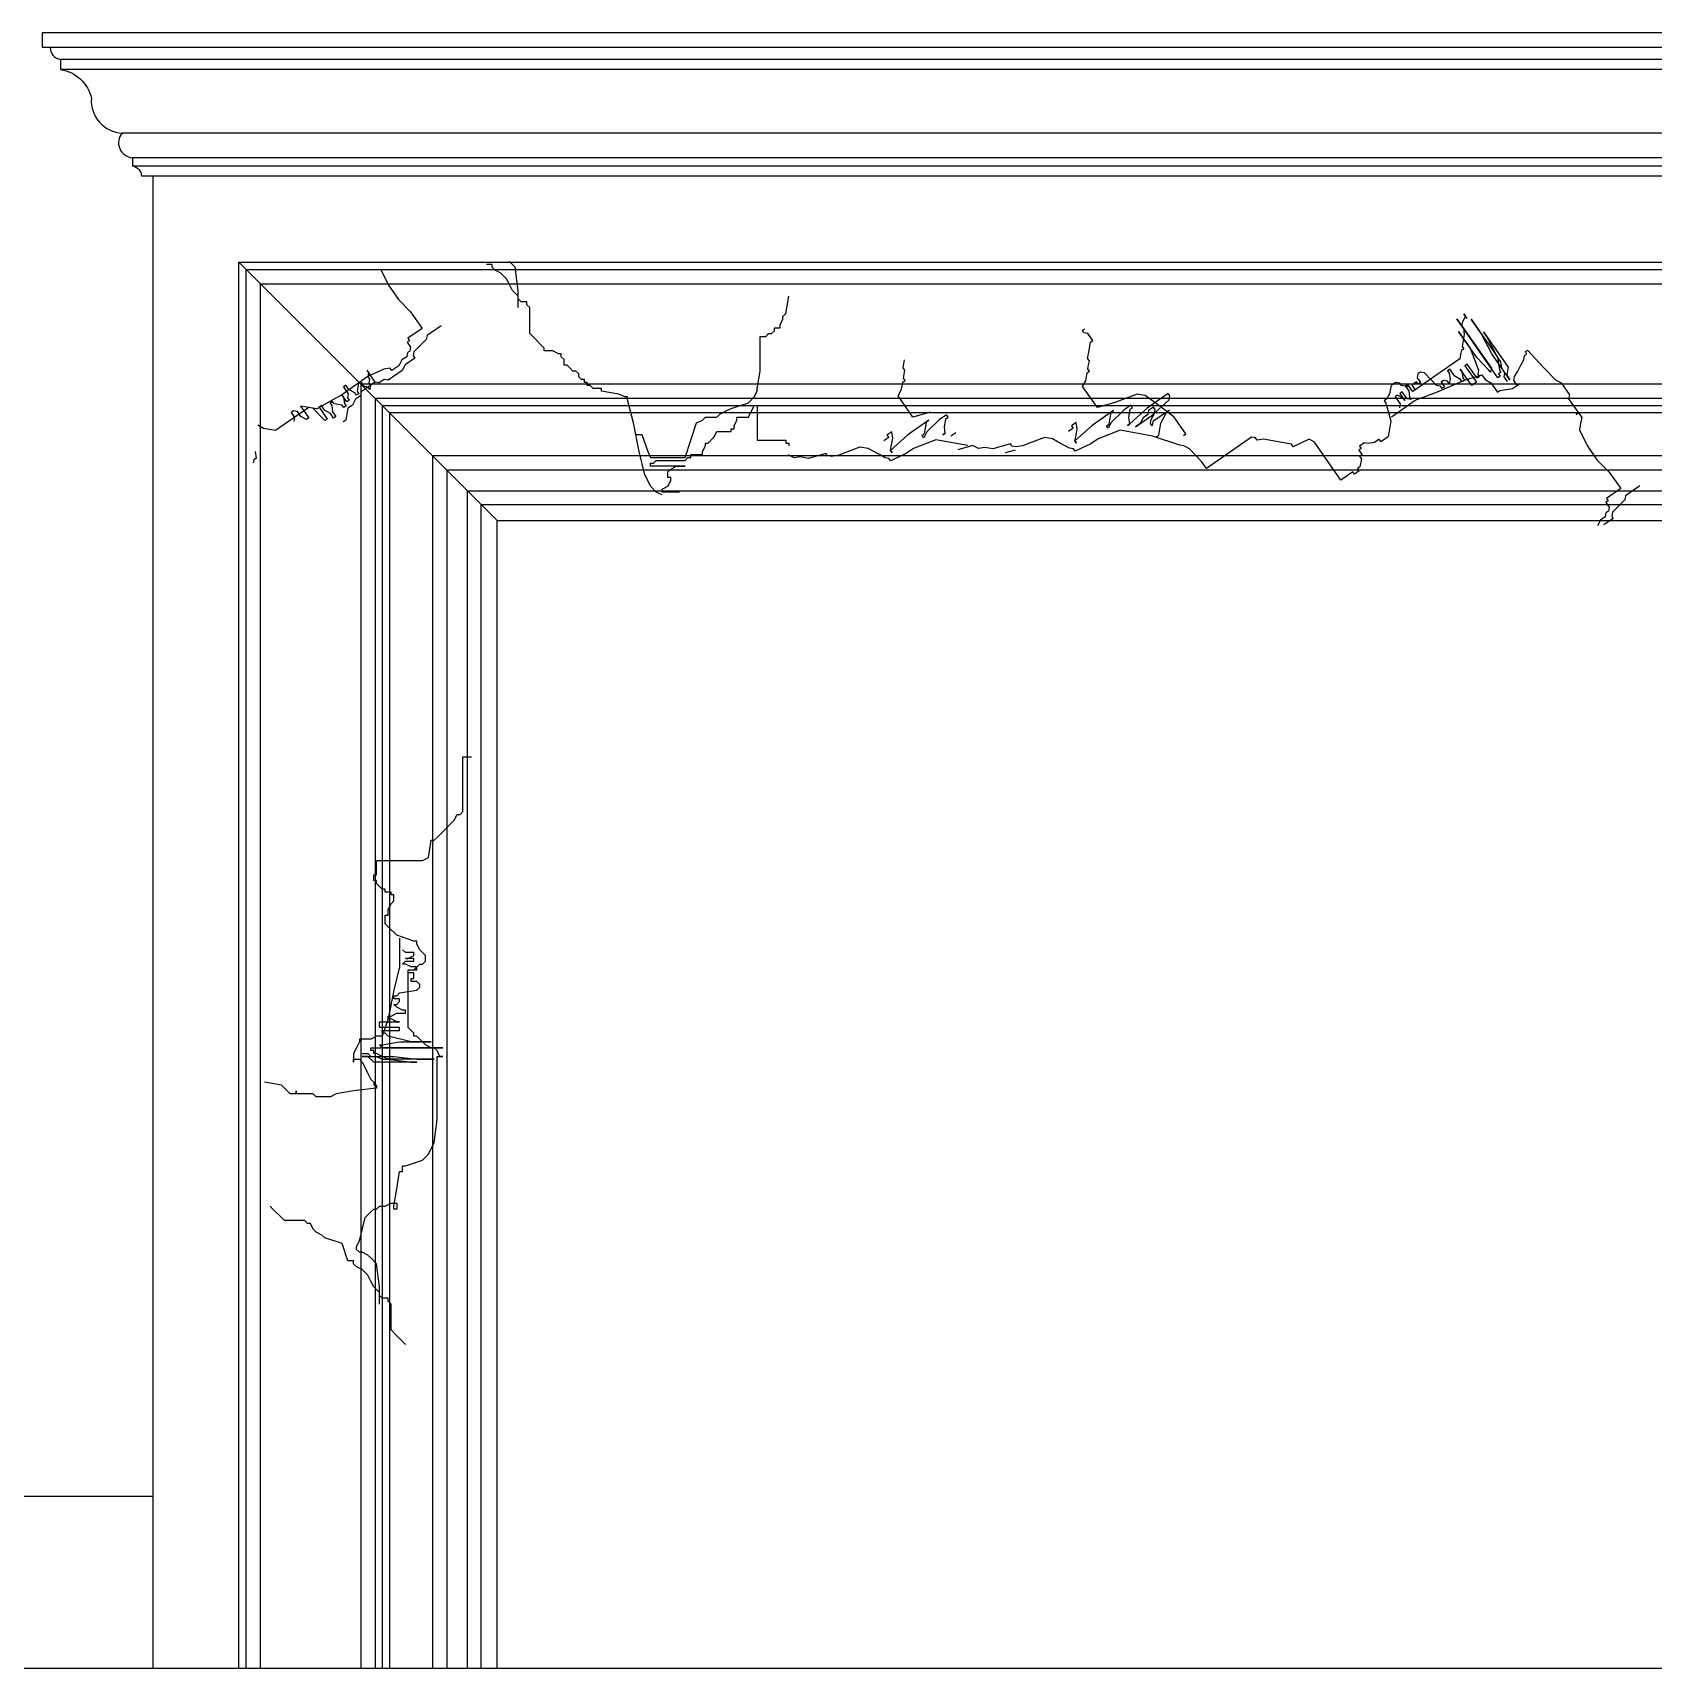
# Model space of a CAD drawing. Extents: x 413 to 4733, y 3071 to 7730.
# Drawn here: x 1808 to 2938, y 4136 to 5276 of the extents above; entities that cross this region are included whole.
import ezdxf

# ---------------------------------------------------------------- set-up
doc = ezdxf.new("R2010")
doc.units = 0
doc.header["$LTSCALE"] = 10
doc.header["$MEASUREMENT"] = 0
for name, color, linetype in [('3', 3, 'CONTINUOUS'), ('4', 4, 'CONTINUOUS'), ('7', 7, 'CONTINUOUS'), ('BH', 3, 'CONTINUOUS')]:
    doc.layers.add(name, color=color, linetype=linetype)

msp = doc.modelspace()

# ---------------------------------------------------------------- linework, layer by layer
at = {"layer": '3'}
for p, q in [((1820.6, 5266.2), (3483.5, 5266.2)), ((3476.3, 5257.6), (1827.8, 5257.6)), ((3476.3, 5250.5), (1827.8, 5250.5)), ((3433.5, 5206.2), (1870.6, 5206.2)), ((3426.3, 5189.1), (1877.8, 5189.1)), ((1877.8, 5183.3), (3426.3, 5183.3)), ((2111.2, 4957), (2111.2, 4136.2)), ((2111.2, 4957), (3192.8, 4957)), ((2120.8, 4947.4), (2120.8, 4136.2)), ((2120.8, 4947.4), (3183.2, 4947.4))]:
    msp.add_line(p, q, dxfattribs=at)
for points in [[(1957, 4136.2), (1957, 5111.2), (3347, 5111.2), (3347, 4136.2)], [(1967, 4136.2), (1967, 5101.2), (3337, 5101.2), (3337, 4136.2)], [(3267, 4136.2), (3267, 5031.2), (2037, 5031.2), (2037, 4136.2)], [(3257, 4136.2), (3257, 5021.2), (2047, 5021.2), (2047, 4136.2)], [(3247, 4136.2), (3247, 5011.2), (2057, 5011.2), (2057, 4136.2)], [(3217, 4136.2), (3217, 4981.2), (2087, 4981.2), (2087, 4136.2)], [(3207, 4136.2), (3207, 4971.2), (2097, 4971.2), (2097, 4136.2)]]:
    msp.add_lwpolyline(points, dxfattribs=at)
at = {"layer": '4'}
for p, q in [((3419.9, 5176.2), (1884.2, 5176.2)), ((1892, 5176.2), (1892, 4136.2)), ((802, 4256.2), (1892, 4256.2)), ((802, 4136.2), (4502, 4136.2))]:
    msp.add_line(p, q, dxfattribs=at)
msp.add_lwpolyline([(3419.9, 5176.2, -0.340497), (3426.3, 5183.3), (3426.3, 5189.1, 0.611772), (3433.5, 5206.2, 0.417577), (3454.9, 5230.3, -0.315657), (3476.3, 5250.5), (3476.3, 5257.6, 0.406082), (3483.5, 5266.2), (3489.2, 5266.2), (3489.2, 5276.2), (1814.9, 5276.2), (1814.9, 5266.2), (1820.6, 5266.2, 0.406082), (1827.8, 5257.6), (1827.8, 5250.5, -0.315657), (1849.2, 5230.3, 0.417577), (1870.6, 5206.2, 0.611772), (1877.8, 5189.1), (1877.8, 5183.3, -0.340497), (1884.2, 5176.2)], format="xyb", dxfattribs=at)
for points in [[(1952, 4136.2), (1952, 5116.2), (3352, 5116.2), (3352, 4136.2)], [(2132, 4136.2), (2132, 4936.2), (3172, 4936.2), (3172, 4136.2)]]:
    msp.add_lwpolyline(points, dxfattribs=at)
at = {"layer": '7'}
msp.add_line((2132, 4936.2), (1952, 5116.2), dxfattribs=at)
msp.add_lwpolyline([(3252, 4136.2), (3252, 5016.2), (2052, 5016.2), (2052, 4136.2)], dxfattribs=at)
at = {"layer": 'BH', "color": 3}
for p, q in [((2051.1, 5111.2), (2056.3, 5100.2)), ((2128.7, 5114.7), (2124.7, 5114.7)), ((2128.7, 5112.7), (2128.7, 5114.7)), ((2130.7, 5110.7), (2128.7, 5112.7)), ((2134.7, 5108.6), (2130.7, 5110.7)), ((2138.7, 5104.6), (2134.7, 5108.6)), ((2144.7, 5112.7), (2140.7, 5116.7)), ((2146.7, 5096.6), (2144.7, 5112.7)), ((2056.3, 5100.2), (2063.2, 5090.3)), ((2140.7, 5100.6), (2138.7, 5104.6)), ((2142.7, 5096.6), (2140.7, 5100.6)), ((2144.7, 5094.6), (2142.7, 5096.6)), ((2146.7, 5084.6), (2146.7, 5096.6)), ((2063.2, 5090.3), (2071.7, 5081.6)), ((2146.7, 5092.6), (2144.7, 5094.6)), ((2146.7, 5090.6), (2146.7, 5092.6)), ((2148.7, 5088.6), (2146.7, 5090.6)), ((2152.8, 5088.6), (2148.7, 5088.6)), ((2152.8, 5086.6), (2152.8, 5088.6)), ((2154.8, 5084.6), (2152.8, 5086.6)), ((2154.8, 5066.5), (2154.8, 5084.6)), ((2333.3, 5080.5), (2335.3, 5092.6)), ((2071.7, 5081.6), (2079.8, 5070.1)), ((2329.3, 5072.5), (2331.3, 5076.5)), ((2331.3, 5078.5), (2333.3, 5080.5)), ((2331.3, 5076.5), (2331.3, 5078.5)), ((2829.7, 5035.7), (2801, 5076.8)), ((2801, 5076.8), (2825.1, 5042.3)), ((2804.9, 5074.7), (2804.4, 5071.9)), ((2807.1, 5078.6), (2804.9, 5074.7)), ((2805.9, 5080.3), (2807.1, 5078.6)), ((2808.2, 5077), (2805.9, 5080.3)), ((2811, 5076.5), (2829.4, 5050.1)), ((2817.9, 5066.6), (2811, 5076.5)), ((2079.8, 5070.1), (2069.9, 5063.2)), ((2069.9, 5063.2), (2071, 5061.5)), ((2082.7, 5062.3), (2074, 5053.8)), ((2083.2, 5065.1), (2082.7, 5062.3)), ((2093.1, 5072), (2083.2, 5065.1)), ((2158.8, 5062.5), (2154.8, 5066.5)), ((2162.8, 5058.5), (2158.8, 5062.5)), ((2315.3, 5040.4), (2315.3, 5064.5)), ((2315.3, 5064.5), (2319.3, 5064.5)), ((2319.3, 5064.5), (2321.3, 5066.5)), ((2321.3, 5066.5), (2323.3, 5066.5)), ((2323.3, 5066.5), (2325.3, 5068.5)), ((2325.3, 5070.5), (2329.3, 5070.5)), ((2325.3, 5068.5), (2325.3, 5070.5)), ((2329.3, 5070.5), (2329.3, 5072.5)), ((2540, 5068.7), (2541.6, 5069.8)), ((2541.1, 5067), (2540, 5068.7)), ((2543.9, 5066.5), (2541.1, 5067)), ((2547.4, 5061.6), (2543.9, 5066.5)), ((2802.3, 5067.9), (2810.3, 5056.4)), ((2814.9, 5049.8), (2802.3, 5067.9)), ((2804.4, 5071.9), (2805.6, 5070.2)), ((2806.2, 5065.8), (2805.2, 5060.2)), ((2805.6, 5070.2), (2806.2, 5065.8)), ((2825.4, 5052.3), (2817.9, 5066.6)), ((2819.6, 5067.7), (2836.8, 5043.1)), ((2821.9, 5064.5), (2819.6, 5067.7)), ((2829.4, 5050.1), (2821.9, 5064.5)), ((2069, 5050.4), (2065.7, 5048.1)), ((2069.5, 5053.2), (2069, 5050.4)), ((2071, 5061.5), (2069.4, 5060.4)), ((2069.4, 5060.4), (2071.7, 5057.1)), ((2071.2, 5054.3), (2069.5, 5053.2)), ((2071.7, 5057.1), (2071.2, 5054.3)), ((2074, 5053.8), (2073.5, 5051)), ((2073.5, 5051), (2074.6, 5049.4)), ((2164.8, 5056.4), (2162.8, 5058.5)), ((2164.8, 5054.4), (2164.8, 5056.4)), ((2170.8, 5054.4), (2164.8, 5054.4)), ((2174.8, 5052.4), (2170.8, 5054.4)), ((2176.8, 5052.4), (2174.8, 5052.4)), ((2176.8, 5050.4), (2176.8, 5052.4)), ((2178.8, 5048.4), (2176.8, 5050.4)), ((2543.7, 5049.2), (2544.7, 5054.8)), ((2544.7, 5054.8), (2545.7, 5060.4)), ((2545.7, 5060.4), (2547.4, 5061.6)), ((2803.7, 5051.8), (2803.2, 5049)), ((2804.2, 5054.6), (2803.7, 5051.8)), ((2805.9, 5055.8), (2804.2, 5054.6)), ((2805.2, 5060.2), (2804.7, 5057.4)), ((2804.7, 5057.4), (2805.9, 5055.8)), ((2810.3, 5056.4), (2816.2, 5041)), ((2838, 5034.2), (2825.4, 5052.3)), ((2847.8, 5048.3), (2848.3, 5051.1)), ((2848.3, 5051.1), (2849.9, 5052.2)), ((2848.8, 5053.9), (2850.4, 5055)), ((2849.9, 5052.2), (2848.8, 5053.9)), ((2850.4, 5055), (2861.3, 5043)), ((2047.1, 5032.7), (2041.4, 5040.9)), ((2041.4, 5040.9), (2042.5, 5039.2)), ((2053, 5041.7), (2042, 5036.5)), ((2042.5, 5039.2), (2042, 5036.5)), ((2057.5, 5042.3), (2053, 5041.7)), ((2065.9, 5040.8), (2056, 5034)), ((2058.6, 5040.7), (2057.5, 5042.3)), ((2063.6, 5044.1), (2058.6, 5040.7)), ((2065.7, 5048.1), (2063.6, 5044.1)), ((2068, 5044.8), (2065.9, 5040.8)), ((2074.6, 5049.4), (2068, 5044.8)), ((2178.8, 5044.4), (2178.8, 5048.4)), ((2180.8, 5044.4), (2178.8, 5044.4)), ((2182.9, 5042.4), (2180.8, 5044.4)), ((2184.9, 5040.4), (2182.9, 5042.4)), ((2186.9, 5040.4), (2184.9, 5040.4)), ((2188.9, 5038.4), (2186.9, 5040.4)), ((2313.3, 5028.3), (2315.3, 5040.4)), ((2415.1, 5042.6), (2416.1, 5048.2)), ((2416.3, 5041), (2415.1, 5042.6)), ((2415.8, 5038.2), (2416.3, 5041)), ((2542.9, 5036.4), (2543.4, 5039.2)), ((2543.4, 5039.2), (2545, 5040.4)), ((2544.9, 5047.6), (2543.7, 5049.2)), ((2543.9, 5042), (2544.4, 5044.8)), ((2545, 5040.4), (2543.9, 5042)), ((2544.4, 5044.8), (2544.9, 5047.6)), ((2803.2, 5049), (2770.3, 5026.1)), ((2775.6, 5039.6), (2773.9, 5038.4)), ((2778.4, 5039.1), (2775.6, 5039.6)), ((2786.9, 5030.3), (2778.4, 5039.1)), ((2796.1, 5041.7), (2794.5, 5040.5)), ((2794.5, 5040.5), (2795.6, 5038.9)), ((2795.6, 5038.9), (2796.3, 5034.4)), ((2799.6, 5036.7), (2796.1, 5041.7)), ((2803.4, 5041.8), (2804.5, 5040.2)), ((2811.4, 5030.3), (2803.4, 5041.8)), ((2804.5, 5040.2), (2805.2, 5035.7)), ((2808.3, 5045.2), (2806.7, 5044.1)), ((2806.7, 5044.1), (2814.7, 5032.6)), ((2815.2, 5035.4), (2808.3, 5045.2)), ((2823.4, 5041.1), (2814.9, 5049.8)), ((2816.2, 5041), (2815.7, 5038.2)), ((2824.6, 5039.5), (2823.4, 5041.1)), ((2825.1, 5042.3), (2824.6, 5039.5)), ((2829.4, 5050.1), (2830, 5045.7)), ((2831.7, 5046.8), (2829.4, 5050.1)), ((2830, 5045.7), (2830.7, 5041.3)), ((2831.8, 5039.6), (2830.2, 5038.5)), ((2830.7, 5041.3), (2831.8, 5039.6)), ((2832.3, 5042.4), (2831.7, 5046.8)), ((2834.6, 5039.1), (2832.3, 5042.4)), ((2834.1, 5036.3), (2834.6, 5039.1)), ((2836.8, 5043.1), (2835.8, 5037.5)), ((2841.3, 5036.5), (2843.5, 5040.4)), ((2843.5, 5040.4), (2845.6, 5044.4)), ((2845.6, 5044.4), (2847.8, 5048.3)), ((2861.3, 5043), (2869.8, 5034.3)), ((2042, 5036.5), (2023.9, 5023.8)), ((2026.5, 5030.6), (2024.9, 5029.4)), ((2024.9, 5029.4), (2028.3, 5024.5)), ((2028.8, 5027.3), (2026.5, 5030.6)), ((2034.9, 5029.1), (2034.4, 5026.3)), ((2035.4, 5031.9), (2034.9, 5029.1)), ((2037.1, 5033), (2035.4, 5031.9)), ((2039.4, 5029.7), (2037.1, 5033)), ((2047.1, 5032.7), (2037.2, 5025.8)), ((2042.1, 5029.2), (2039.4, 5029.7)), ((2042, 5036.5), (2043.2, 5034.8)), ((2043.3, 5027.6), (2042.1, 5029.2)), ((2043.2, 5034.8), (2042.7, 5032)), ((2042.7, 5032), (2043.8, 5030.4)), ((2043.8, 5030.4), (2043.3, 5027.6)), ((2049.9, 5032.2), (2047.1, 5032.7)), ((2053.2, 5034.5), (2049.9, 5032.2)), ((2056, 5034), (2053.2, 5034.5)), ((2188.9, 5036.4), (2188.9, 5038.4)), ((2190.9, 5034.4), (2188.9, 5036.4)), ((2192.9, 5034.4), (2190.9, 5034.4)), ((2192.9, 5032.3), (2192.9, 5034.4)), ((2194.9, 5032.3), (2192.9, 5032.3)), ((2194.9, 5030.3), (2194.9, 5032.3)), ((2196.9, 5030.3), (2194.9, 5030.3)), ((2198.9, 5028.3), (2196.9, 5030.3)), ((2204.9, 5028.3), (2198.9, 5028.3)), ((2204.9, 5026.3), (2204.9, 5028.3)), ((2313.3, 5026.3), (2313.3, 5028.3)), ((2413.8, 5027), (2414.3, 5029.8)), ((2414.3, 5029.8), (2414.8, 5032.6)), ((2414.8, 5032.6), (2416.4, 5033.7)), ((2415.3, 5035.4), (2415.8, 5038.2)), ((2416.4, 5033.7), (2415.3, 5035.4)), ((2540.2, 5029.7), (2542.4, 5033.6)), ((2550.5, 5014.9), (2540.2, 5029.7)), ((2542.4, 5033.6), (2542.9, 5036.4)), ((2755.2, 5030.2), (2754.2, 5024.6)), ((2758.5, 5032.5), (2755.2, 5030.2)), ((2761.2, 5032), (2758.5, 5032.5)), ((2762.4, 5030.4), (2761.2, 5032)), ((2768, 5029.4), (2762.4, 5030.4)), ((2766.8, 5031), (2765.2, 5029.9)), ((2765.2, 5029.9), (2767.5, 5026.6)), ((2770.3, 5026.1), (2766.8, 5031)), ((2770.3, 5026.1), (2768, 5029.4)), ((2772.9, 5032.8), (2769.6, 5030.5)), ((2769.6, 5030.5), (2771.9, 5027.2)), ((2774.1, 5031.2), (2772.9, 5032.8)), ((2773.9, 5038.4), (2773.4, 5035.6)), ((2773.4, 5035.6), (2775.7, 5032.3)), ((2775.7, 5032.3), (2774.1, 5031.2)), ((2789.7, 5029.8), (2786.9, 5030.3)), ((2787.5, 5025.9), (2806.3, 5034.1)), ((2790.8, 5028.2), (2789.7, 5029.8)), ((2791.8, 5033.8), (2790.2, 5032.6)), ((2790.2, 5032.6), (2792.5, 5029.3)), ((2792.5, 5029.3), (2790.8, 5028.2)), ((2794.6, 5033.3), (2791.8, 5033.8)), ((2795.8, 5031.6), (2794.6, 5033.3)), ((2796.3, 5034.4), (2795.8, 5031.6)), ((2803.5, 5034.6), (2799.6, 5036.7)), ((2804.7, 5032.9), (2803.5, 5034.6)), ((2806.3, 5034.1), (2804.7, 5032.9)), ((2805.2, 5035.7), (2806.3, 5034.1)), ((2806.3, 5034.1), (2818.5, 5037.7)), ((2814.7, 5032.6), (2811.4, 5030.3)), ((2816.8, 5036.5), (2815.2, 5035.4)), ((2815.7, 5038.2), (2816.8, 5036.5)), ((2818.5, 5037.7), (2820.8, 5034.4)), ((2820.8, 5034.4), (2824.7, 5032.2)), ((2824.7, 5032.2), (2829.3, 5025.6)), ((2831.3, 5036.8), (2829.7, 5035.7)), ((2830.2, 5038.5), (2831.3, 5036.8)), ((2831, 5026.8), (2835.4, 5027.4)), ((2836.4, 5033), (2834.1, 5036.3)), ((2835.4, 5027.4), (2839.8, 5028.1)), ((2835.8, 5037.5), (2838, 5034.2)), ((2839.8, 5028.1), (2844.8, 5031.5)), ((2840.8, 5033.7), (2841.3, 5036.5)), ((2843.1, 5030.4), (2840.8, 5033.7)), ((2844.8, 5031.5), (2843.1, 5030.4)), ((2869.8, 5034.3), (2873.7, 5032.1)), ((2873.7, 5032.1), (2879.5, 5023.9)), ((2023.9, 5023.8), (2006.3, 5014)), ((2009.6, 5016.3), (2007.9, 5015.1)), ((2011.8, 5013), (2009.6, 5016.3)), ((2017.3, 5019.2), (2015.6, 5018.1)), ((2015.6, 5018.1), (2016.8, 5016.4)), ((2016.8, 5016.4), (2017.4, 5012)), ((2018.4, 5017.6), (2017.3, 5019.2)), ((2024, 5016.6), (2018.4, 5017.6)), ((2027.3, 5018.9), (2023.9, 5023.8)), ((2023.9, 5023.8), (2025, 5022.2)), ((2025.2, 5014.9), (2024, 5016.6)), ((2025, 5022.2), (2025.7, 5017.7)), ((2026.8, 5016.1), (2025.2, 5014.9)), ((2025.7, 5017.7), (2026.8, 5016.1)), ((2029, 5020), (2027.3, 5018.9)), ((2028.3, 5024.5), (2027.8, 5021.7)), ((2027.8, 5021.7), (2029, 5020)), ((2031.3, 5016.7), (2028, 5014.5)), ((2032.8, 5025.1), (2028.8, 5027.3)), ((2033.4, 5020.7), (2031.3, 5016.7)), ((2033.9, 5023.5), (2032.8, 5025.1)), ((2036.7, 5023), (2033.4, 5020.7)), ((2035.6, 5024.6), (2033.9, 5023.5)), ((2034.4, 5026.3), (2035.6, 5024.6)), ((2037.2, 5025.8), (2036.7, 5023)), ((2217, 5024.3), (2204.9, 5026.3)), ((2221, 5022.3), (2217, 5024.3)), ((2223, 5022.3), (2221, 5022.3)), ((2223, 5020.3), (2223, 5022.3)), ((2227, 5004.2), (2223, 5020.3)), ((2295.2, 5014.3), (2307.2, 5018.3)), ((2307.2, 5018.3), (2311.3, 5022.3)), ((2307.2, 5008.3), (2311.3, 5016.3)), ((2311.3, 5022.3), (2313.3, 5026.3)), ((2311.3, 5016.3), (2313.3, 5016.3)), ((2313.3, 5016.3), (2313.3, 4992.2)), ((2411.6, 5023.1), (2413.8, 5027)), ((2421.9, 5008.2), (2411.6, 5023.1)), ((2562.7, 5018.5), (2550.5, 5014.9)), ((2578.2, 5024.3), (2562.7, 5018.5)), ((2573.9, 5016.5), (2568.9, 5013)), ((2575, 5014.8), (2573.9, 5016.5)), ((2583.8, 5023.4), (2578.2, 5024.3)), ((2594, 5015.8), (2583.8, 5023.4)), ((2599.9, 5024.8), (2585.1, 5014.5)), ((2588.5, 5009.5), (2600.5, 5020.4)), ((2601, 5023.2), (2599.9, 5024.8)), ((2600.5, 5020.4), (2601, 5023.2)), ((2752, 5020.7), (2750.4, 5019.6)), ((2750.4, 5019.6), (2751.5, 5017.9)), ((2751.5, 5017.9), (2755.1, 5005.7)), ((2754.2, 5024.6), (2752, 5020.7)), ((2755.6, 5008.5), (2772.1, 5020)), ((2759.7, 5023.6), (2758.1, 5022.5)), ((2758.1, 5022.5), (2761.5, 5017.6)), ((2763.7, 5021.5), (2759.7, 5023.6)), ((2761.5, 5017.6), (2761, 5014.8)), ((2763, 5025.9), (2761.4, 5024.8)), ((2761.4, 5024.8), (2764.8, 5019.9)), ((2766.5, 5021), (2763, 5025.9)), ((2764.8, 5019.9), (2763.7, 5021.5)), ((2769.3, 5020.5), (2766.5, 5021)), ((2767.5, 5026.6), (2768.1, 5022.2)), ((2768.1, 5022.2), (2769.3, 5020.5)), ((2771.9, 5027.2), (2770.3, 5026.1)), ((2772.1, 5020), (2787.5, 5025.9)), ((2829.3, 5025.6), (2831, 5026.8)), ((2879.5, 5023.9), (2879, 5021.1)), ((2879, 5021.1), (2885.8, 5011.2)), ((2000.7, 5015), (1977.6, 4998.9)), ((1990.1, 5012.6), (1988.5, 5011.4)), ((1988.5, 5011.4), (1990.8, 5008.1)), ((1992.9, 5012.1), (1990.1, 5012.6)), ((1990.8, 5008.1), (1990.3, 5005.3)), ((1995.2, 5008.8), (1992.9, 5012.1)), ((1995.1, 5016), (2000.8, 5007.8)), ((1997.9, 5015.5), (1995.1, 5016)), ((1999.2, 5006.6), (1995.2, 5008.8)), ((2003.5, 5014.5), (1997.9, 5015.5)), ((2000.8, 5007.8), (1999.2, 5006.6)), ((2003.5, 5014.5), (2000.7, 5015)), ((2012, 5005.8), (2003.5, 5014.5)), ((2006.3, 5014), (2003.5, 5014.5)), ((2007.9, 5015.1), (2013.6, 5006.9)), ((2015.8, 5010.9), (2011.8, 5013)), ((2013.6, 5006.9), (2012, 5005.8)), ((2018.1, 5007.6), (2015.8, 5010.9)), ((2017.4, 5012), (2019.7, 5008.7)), ((2019.7, 5008.7), (2018.1, 5007.6)), ((2026.5, 5006.1), (2024.8, 5004.9)), ((2027, 5008.9), (2026.5, 5006.1)), ((2027.5, 5011.7), (2027, 5008.9)), ((2028, 5014.5), (2027.5, 5011.7)), ((2271.1, 5004.2), (2275.1, 5006.2)), ((2275.1, 5006.2), (2277.2, 5008.3)), ((2277.2, 5008.3), (2285.2, 5008.3)), ((2285.2, 5008.3), (2287.2, 5010.3)), ((2287.2, 5010.3), (2291.2, 5012.3)), ((2291.2, 5012.3), (2295.2, 5014.3)), ((2297.2, 5002.2), (2299.2, 5006.2)), ((2299.2, 5008.3), (2307.2, 5008.3)), ((2299.2, 5006.2), (2299.2, 5008.3)), ((2433.1, 5006.2), (2418.3, 4995.9)), ((2434.1, 5011.8), (2421.9, 5008.2)), ((2430.5, 4999.5), (2431.5, 5005.1)), ((2431.5, 5005.1), (2433.1, 5006.2)), ((2440.3, 5006.4), (2431.6, 4997.9)), ((2445.3, 5009.8), (2440.3, 5006.4)), ((2443.8, 5001.5), (2444.8, 5007)), ((2444.8, 5007), (2446.4, 5008.2)), ((2446.4, 5008.2), (2445.3, 5009.8)), ((2561.7, 5012.9), (2546.9, 5002.5)), ((2558.6, 5003.3), (2559.1, 5006.1)), ((2559.1, 5006.1), (2560.1, 5011.7)), ((2560.1, 5011.7), (2561.7, 5012.9)), ((2568.9, 5013), (2560.2, 5004.5)), ((2572.4, 5008.1), (2573.4, 5013.7)), ((2573, 5003.6), (2572.4, 5008.1)), ((2585.1, 5014.5), (2573, 5003.6)), ((2573.4, 5013.7), (2575, 5014.8)), ((2577, 5001.5), (2588.5, 5009.5)), ((2582.4, 5007.7), (2580.3, 5003.8)), ((2585.7, 5010), (2582.4, 5007.7)), ((2586.2, 5012.8), (2585.7, 5010)), ((2589.5, 5015.1), (2586.2, 5012.8)), ((2587.5, 5003.9), (2588, 5006.7)), ((2588, 5006.7), (2590.2, 5010.7)), ((2589.2, 5005.1), (2588.7, 5002.3)), ((2600.7, 5013.1), (2589.2, 5005.1)), ((2590.7, 5013.5), (2589.5, 5015.1)), ((2590.2, 5010.7), (2590.7, 5013.5)), ((2604.1, 5008.2), (2594, 5015.8)), ((2594.7, 5004.1), (2596.9, 5008)), ((2596.9, 5008), (2599, 5012)), ((2599, 5012), (2600.7, 5013.1)), ((2612.2, 4996.7), (2604.1, 5008.2)), ((2755.1, 5005.7), (2753.6, 4997.4)), ((2884.2, 5010.1), (2885.8, 5011.2)), ((2885.8, 5011.2), (2884.2, 5010.1)), ((2885.8, 5011.2), (2888.1, 5007.9)), ((2887.6, 5005.1), (2886.6, 4999.5)), ((2888.1, 5007.9), (2887.6, 5005.1)), ((1969.2, 5000.4), (1965.3, 5002.6)), ((1974.8, 4999.4), (1969.2, 5000.4)), ((1977.6, 4998.9), (1974.8, 4999.4)), ((2231, 4984.2), (2227, 5004.2)), ((2229, 4996.2), (2233, 4996.2)), ((2233, 4996.2), (2237, 4984.2)), ((2267.1, 4992.2), (2271.1, 5004.2)), ((2279.2, 4990.2), (2283.2, 4994.2)), ((2283.2, 4994.2), (2285.2, 4998.2)), ((2285.2, 4998.2), (2295.2, 4998.2)), ((2295.2, 5000.2), (2297.2, 5000.2)), ((2295.2, 4998.2), (2295.2, 5000.2)), ((2297.2, 5000.2), (2297.2, 5002.2)), ((2405, 4994), (2401.7, 4991.7)), ((2407.1, 4997.9), (2403.8, 4995.6)), ((2403.8, 4995.6), (2405, 4994)), ((2418.3, 4995.9), (2406.2, 4985.1)), ((2406.7, 4987.9), (2407.8, 4993.5)), ((2407.8, 4993.5), (2407.1, 4997.9)), ((2428.3, 4995.6), (2430, 4996.7)), ((2429.5, 4993.9), (2428.3, 4995.6)), ((2431.6, 4997.9), (2429.5, 4993.9)), ((2430, 4996.7), (2430.5, 4999.5)), ((2442.8, 4995.9), (2444.4, 4997)), ((2444.4, 4997), (2442.8, 4995.9)), ((2444.4, 4997), (2443.8, 5001.5)), ((2451.7, 4997.2), (2448.4, 4994.9)), ((2513.6, 4994.1), (2498.2, 4988.2)), ((2519.2, 4993.1), (2513.6, 4994.1)), ((2533.6, 5000.6), (2530.3, 4998.3)), ((2535.7, 5004.5), (2532.4, 5002.2)), ((2532.4, 5002.2), (2533.6, 5000.6)), ((2546.9, 5002.5), (2534.8, 4991.7)), ((2534.8, 4991.7), (2535.4, 4994.5)), ((2535.4, 4994.5), (2536.4, 5000.1)), ((2536.4, 5000.1), (2535.7, 5004.5)), ((2566.4, 4999.1), (2551, 4993.2)), ((2556.9, 5002.2), (2558.6, 5003.3)), ((2558.1, 5000.6), (2556.9, 5002.2)), ((2560.2, 5004.5), (2558.1, 5000.6)), ((2588.8, 4995.1), (2566.4, 4999.1)), ((2571.4, 5002.5), (2573, 5003.6)), ((2573, 5003.6), (2571.4, 5002.5)), ((2580.3, 5003.8), (2577, 5001.5)), ((2588.7, 5002.3), (2587.5, 5003.9)), ((2607.9, 4988.8), (2588.8, 4995.1)), ((2591.6, 4994.6), (2593.2, 4995.7)), ((2593.2, 4995.7), (2593.7, 4998.5)), ((2593.7, 4998.5), (2594.7, 5004.1)), ((2610.5, 4995.5), (2612.2, 4996.7)), ((2657.9, 4994.3), (2626.6, 4972.5)), ((2660.7, 4993.8), (2657.9, 4994.3)), ((2661.8, 4992.1), (2660.7, 4993.8)), ((2753.1, 4994.6), (2748.1, 4991.1)), ((2753.6, 4997.4), (2753.1, 4994.6)), ((2886.6, 4999.5), (2891.9, 4988.5)), ((1963.4, 4984.2), (1964.1, 4979.7)), ((2235, 4968.1), (2231, 4984.2)), ((2237, 4984.2), (2239, 4980.1)), ((2263.1, 4980.1), (2267.1, 4992.2)), ((2267.1, 4982.2), (2275.1, 4982.2)), ((2267.1, 4980.1), (2267.1, 4982.2)), ((2275.1, 4984.2), (2277.2, 4988.2)), ((2275.1, 4982.2), (2275.1, 4984.2)), ((2277.2, 4990.2), (2279.2, 4990.2)), ((2277.2, 4988.2), (2277.2, 4990.2)), ((2313.3, 4992.2), (2333.3, 4992.2)), ((2333.3, 4992.2), (2333.3, 4990.2)), ((2333.3, 4990.2), (2335.3, 4990.2)), ((2339, 4979.8), (2335, 4982)), ((2335.3, 4990.2), (2335.3, 4988.2)), ((2361.2, 4983), (2349, 4979.5)), ((2362.3, 4981.4), (2361.2, 4983)), ((2385, 4987.4), (2369.6, 4981.6)), ((2390.6, 4986.4), (2385, 4987.4)), ((2394.6, 4984.3), (2390.6, 4986.4)), ((2398.5, 4982.1), (2394.6, 4984.3)), ((2402.5, 4980), (2398.5, 4982.1)), ((2406.2, 4985.1), (2406.7, 4987.9)), ((2407.4, 4983.4), (2406.2, 4985.1)), ((2406.2, 4985.1), (2407.4, 4983.4)), ((2417.4, 4983.1), (2406.4, 4977.9)), ((2422.4, 4986.5), (2417.4, 4983.1)), ((2437.8, 4992.4), (2422.4, 4986.5)), ((2460.2, 4988.4), (2437.8, 4992.4)), ((2463.6, 4988.6), (2453.3, 4985.5)), ((2467.6, 4986.4), (2463.6, 4988.6)), ((2472, 4987.1), (2467.6, 4986.4)), ((2477.6, 4986.1), (2472, 4987.1)), ((2489.8, 4989.7), (2477.6, 4986.1)), ((2493.2, 4985.3), (2486.3, 4983.3)), ((2490.9, 4988), (2489.8, 4989.7)), ((2493.7, 4987.5), (2490.9, 4988)), ((2498.2, 4988.2), (2493.7, 4987.5)), ((2523.2, 4990.9), (2519.2, 4993.1)), ((2527.1, 4988.8), (2523.2, 4990.9)), ((2531.1, 4986.6), (2527.1, 4988.8)), ((2533.8, 4986.1), (2531.1, 4986.6)), ((2535, 4984.5), (2533.8, 4986.1)), ((2536, 4990.1), (2534.8, 4991.7)), ((2534.8, 4991.7), (2536, 4990.1)), ((2546, 4989.7), (2535, 4984.5)), ((2551, 4993.2), (2546, 4989.7)), ((2610.7, 4988.3), (2607.9, 4988.8)), ((2614.6, 4986.1), (2610.7, 4988.3)), ((2623.1, 4977.4), (2614.6, 4986.1)), ((2666.2, 4992.8), (2661.8, 4992.1)), ((2683, 4989.8), (2666.2, 4992.8)), ((2685.8, 4989.3), (2683, 4989.8)), ((2687, 4987.6), (2685.8, 4989.3)), ((2698, 4992.9), (2687, 4987.6)), ((2701.9, 4990.7), (2698, 4992.9)), ((2720.3, 4964.4), (2701.9, 4990.7)), ((2734.3, 4986.4), (2732.7, 4985.2)), ((2732.7, 4985.2), (2735, 4981.9)), ((2736.5, 4990.3), (2733.2, 4988)), ((2733.2, 4988), (2734.3, 4986.4)), ((2735, 4981.9), (2733.3, 4980.8)), ((2739.3, 4989.8), (2736.5, 4990.3)), ((2743.7, 4990.5), (2739.3, 4989.8)), ((2747, 4992.8), (2743.7, 4990.5)), ((2748.1, 4991.1), (2747, 4992.8)), ((2891.9, 4988.5), (2898.7, 4978.6)), ((1962.4, 4978.6), (1962, 4976.3)), ((1964.1, 4979.7), (1962.4, 4978.6)), ((2239, 4980.1), (2263.1, 4980.1)), ((2239, 4976.1), (2241, 4976.1)), ((2239, 4974.1), (2239, 4976.1)), ((2263.1, 4974.1), (2239, 4974.1)), ((2241, 4976.1), (2243, 4978.1)), ((2243, 4978.1), (2263.1, 4978.1)), ((2251.1, 4970.1), (2253.1, 4972.1)), ((2253.1, 4972.1), (2257.1, 4974.1)), ((2257.1, 4974.1), (2263.1, 4974.1)), ((2263.1, 4978.1), (2265.1, 4980.1)), ((2265.1, 4980.1), (2267.1, 4980.1)), ((2343.4, 4980.5), (2339, 4979.8)), ((2349, 4979.5), (2343.4, 4980.5)), ((2365.1, 4980.9), (2362.3, 4981.4)), ((2369.6, 4981.6), (2365.1, 4980.9)), ((2405.2, 4979.5), (2402.5, 4980)), ((2406.4, 4977.9), (2405.2, 4979.5)), ((2626.6, 4972.5), (2623.1, 4977.4)), ((2733, 4970.8), (2729.7, 4968.5)), ((2733.5, 4973.6), (2731.8, 4972.4)), ((2731.8, 4972.4), (2733, 4970.8)), ((2733.3, 4980.8), (2734.5, 4979.1)), ((2734.5, 4979.1), (2733.5, 4973.6)), ((2898.7, 4978.6), (2907.3, 4969.9)), ((2237, 4964.1), (2235, 4968.1)), ((2239, 4960.1), (2237, 4964.1)), ((2243, 4956), (2239, 4960.1)), ((2247.1, 4958.1), (2251.1, 4960.1)), ((2251.1, 4966.1), (2251.1, 4970.1)), ((2253.1, 4966.1), (2251.1, 4966.1)), ((2251.1, 4960.1), (2253.1, 4964.1)), ((2253.1, 4964.1), (2253.1, 4966.1)), ((2728.5, 4970.1), (2720.3, 4964.4)), ((2729.7, 4968.5), (2728.5, 4970.1)), ((2907.3, 4969.9), (2915.3, 4958.4)), ((2928.6, 4960.3), (2918.7, 4953.5)), ((2247.1, 4954), (2243, 4956)), ((2247.1, 4956), (2247.1, 4958.1)), ((2259.1, 4956), (2247.1, 4956)), ((2906.6, 4949.9), (2904.9, 4948.7)), ((2904.9, 4948.7), (2907.2, 4945.4)), ((2915.3, 4958.4), (2905.4, 4951.5)), ((2905.4, 4951.5), (2906.6, 4949.9)), ((2918.2, 4950.7), (2909.5, 4942.1)), ((2918.7, 4953.5), (2918.2, 4950.7)), ((2901.3, 4936.4), (2899.1, 4932.4)), ((2904.5, 4938.7), (2901.3, 4936.4)), ((2910.1, 4937.7), (2903.5, 4933.1)), ((2905, 4941.5), (2904.5, 4938.7)), ((2906.7, 4942.6), (2905, 4941.5)), ((2907.2, 4945.4), (2906.7, 4942.6)), ((2909.5, 4942.1), (2909, 4939.3)), ((2909, 4939.3), (2910.1, 4937.7)), ((2108.2, 4771.5), (2114.2, 4771.5)), ((2108.2, 4733.4), (2108.2, 4771.5)), ((2102.2, 4727.4), (2104.2, 4731.4)), ((2104.2, 4731.4), (2106.2, 4731.4)), ((2106.2, 4731.4), (2108.2, 4733.4)), ((2090.2, 4715.3), (2102.2, 4727.4)), ((2084.1, 4701.3), (2086.1, 4713.3)), ((2086.1, 4713.3), (2088.2, 4713.3)), ((2088.2, 4713.3), (2090.2, 4715.3)), ((2048, 4699.3), (2080.1, 4699.3)), ((2048, 4689.2), (2048, 4699.3)), ((2080.1, 4699.3), (2084.1, 4701.3)), ((2046, 4689.2), (2048, 4689.2)), ((2046, 4685.2), (2046, 4689.2)), ((2048, 4685.2), (2046, 4685.2)), ((2048, 4683.2), (2048, 4685.2)), ((2052, 4679.2), (2048, 4683.2)), ((2054, 4679.2), (2052, 4679.2)), ((2054, 4677.2), (2054, 4679.2)), ((2058.1, 4677.2), (2054, 4677.2)), ((2058.1, 4675.2), (2058.1, 4677.2)), ((2060.1, 4675.2), (2058.1, 4675.2)), ((2060.1, 4671.2), (2060.1, 4675.2)), ((2056.1, 4665.1), (2058.1, 4669.1)), ((2056.1, 4661.1), (2056.1, 4665.1)), ((2058.1, 4669.1), (2060.1, 4671.2)), ((2054, 4661.1), (2056.1, 4661.1)), ((2054, 4655.1), (2054, 4661.1)), ((2056.1, 4653.1), (2054, 4655.1)), ((2062.1, 4647.1), (2056.1, 4653.1)), ((2074.1, 4643), (2062.1, 4647.1)), ((2064.1, 4645), (2064.1, 4625)), ((2076.1, 4643), (2074.1, 4643)), ((2076.1, 4641), (2076.1, 4643)), ((2078.1, 4637), (2076.1, 4641)), ((2068.1, 4635), (2066.1, 4637)), ((2066.1, 4627), (2068.1, 4629)), ((2074.1, 4635), (2068.1, 4635)), ((2068.1, 4631), (2070.1, 4631)), ((2074.1, 4631), (2068.1, 4631)), ((2068.1, 4629), (2074.1, 4629)), ((2070.1, 4631), (2074.1, 4633)), ((2074.1, 4633), (2074.1, 4635)), ((2074.1, 4629), (2074.1, 4631)), ((2082.1, 4633), (2078.1, 4637)), ((2080.1, 4627), (2082.1, 4629)), ((2082.1, 4629), (2082.1, 4633)), ((2064.1, 4625), (2060.1, 4608.9)), ((2068.1, 4627), (2066.1, 4627)), ((2072.1, 4625), (2068.1, 4627)), ((2070.1, 4623), (2076.1, 4623)), ((2070.1, 4621), (2070.1, 4623)), ((2070.1, 4623), (2074.1, 4623)), ((2070.1, 4582.8), (2070.1, 4623)), ((2074.1, 4621), (2070.1, 4621)), ((2076.1, 4625), (2072.1, 4625)), ((2074.1, 4623), (2078.1, 4627)), ((2074.1, 4616.9), (2074.1, 4621)), ((2076.1, 4623), (2076.1, 4625)), ((2078.1, 4627), (2080.1, 4627)), ((2060.1, 4608.9), (2056.1, 4588.8)), ((2062.1, 4604.9), (2064.1, 4606.9)), ((2064.1, 4606.9), (2076.1, 4608.9)), ((2072.1, 4616.9), (2074.1, 4616.9)), ((2072.1, 4614.9), (2072.1, 4616.9)), ((2076.1, 4614.9), (2072.1, 4614.9)), ((2078.1, 4612.9), (2076.1, 4614.9)), ((2076.1, 4608.9), (2078.1, 4610.9)), ((2078.1, 4610.9), (2078.1, 4612.9)), ((2060.1, 4604.9), (2062.1, 4604.9)), ((2060.1, 4602.9), (2060.1, 4604.9)), ((2064.1, 4602.9), (2060.1, 4602.9)), ((2060.1, 4598.9), (2062.1, 4598.9)), ((2062.1, 4596.9), (2060.1, 4598.9)), ((2062.1, 4598.9), (2064.1, 4600.9)), ((2066.1, 4594.9), (2062.1, 4596.9)), ((2064.1, 4600.9), (2064.1, 4602.9)), ((2068.1, 4594.9), (2066.1, 4594.9)), ((2068.1, 4592.8), (2068.1, 4594.9)), ((2050, 4586.8), (2064.1, 4586.8)), ((2050, 4582.8), (2050, 4586.8)), ((2064.1, 4582.8), (2050, 4582.8)), ((2056.1, 4588.8), (2052, 4576.8)), ((2056.1, 4590.8), (2058.1, 4590.8)), ((2056.1, 4588.8), (2056.1, 4590.8)), ((2058.1, 4588.8), (2056.1, 4588.8)), ((2058.1, 4590.8), (2062.1, 4592.8)), ((2062.1, 4586.8), (2058.1, 4588.8)), ((2062.1, 4592.8), (2068.1, 4592.8)), ((2064.1, 4586.8), (2062.1, 4586.8)), ((2064.1, 4580.8), (2064.1, 4582.8)), ((2072.1, 4580.8), (2070.1, 4582.8)), ((2036, 4572.8), (2034, 4568.7)), ((2036, 4574.8), (2036, 4572.8)), ((2044, 4574.8), (2036, 4574.8)), ((2048, 4576.8), (2044, 4574.8)), ((2052, 4576.8), (2048, 4576.8)), ((2052, 4580.8), (2064.1, 4580.8)), ((2052, 4578.8), (2052, 4580.8)), ((2054, 4578.8), (2052, 4578.8)), ((2052, 4570.8), (2064.1, 4572.8)), ((2056.1, 4576.8), (2054, 4578.8)), ((2072.1, 4572.8), (2056.1, 4576.8)), ((2064.1, 4572.8), (2086.1, 4572.8)), ((2074.1, 4578.8), (2072.1, 4580.8)), ((2086.1, 4572.8), (2072.1, 4572.8)), ((2074.1, 4576.8), (2074.1, 4578.8)), ((2076.1, 4576.8), (2074.1, 4576.8)), ((2078.1, 4574.8), (2076.1, 4576.8)), ((2082.1, 4570.8), (2078.1, 4574.8)), ((2034, 4568.7), (2032, 4564.7)), ((2032, 4564.7), (2032, 4558.7)), ((2032, 4560.7), (2036, 4560.7)), ((2032, 4558.7), (2032, 4560.7)), ((2036, 4560.7), (2038, 4558.7)), ((2038, 4564.7), (2042, 4564.7)), ((2038, 4562.7), (2060.1, 4562.7)), ((2042, 4562.7), (2038, 4562.7)), ((2042, 4564.7), (2044, 4562.7)), ((2046, 4558.7), (2042, 4562.7)), ((2044, 4568.7), (2094.2, 4568.7)), ((2044, 4566.7), (2044, 4568.7)), ((2046, 4566.7), (2044, 4566.7)), ((2044, 4562.7), (2048, 4562.7)), ((2046, 4564.7), (2046, 4566.7)), ((2048, 4564.7), (2046, 4564.7)), ((2052, 4562.7), (2048, 4564.7)), ((2048, 4562.7), (2052, 4560.7)), ((2050, 4570.8), (2052, 4570.8)), ((2052, 4568.7), (2050, 4570.8)), ((2094.2, 4568.7), (2052, 4568.7)), ((2056.1, 4560.7), (2052, 4562.7)), ((2052, 4560.7), (2056.1, 4560.7)), ((2088.2, 4560.7), (2056.1, 4560.7)), ((2056.1, 4560.7), (2072.1, 4558.7)), ((2060.1, 4562.7), (2076.1, 4560.7)), ((2076.1, 4560.7), (2088.2, 4560.7)), ((2086.1, 4568.7), (2082.1, 4570.8)), ((2088.2, 4568.7), (2086.1, 4568.7)), ((2090.2, 4566.7), (2088.2, 4568.7)), ((2092.2, 4562.7), (2090.2, 4566.7)), ((2090.2, 4562.7), (2094.2, 4562.7)), ((2090.2, 4518.6), (2090.2, 4562.7)), ((2094.2, 4562.7), (2092.2, 4562.7)), ((2038, 4558.7), (2040, 4554.7)), ((2040, 4554.7), (2042, 4550.7)), ((2042, 4550.7), (2044, 4546.7)), ((2076.1, 4558.7), (2046, 4558.7)), ((2072.1, 4558.7), (2076.1, 4558.7)), ((1981.8, 4542.6), (1969.8, 4544.7)), ((1985.8, 4538.6), (1981.8, 4542.6)), ((1987.8, 4536.6), (1985.8, 4538.6)), ((1991.9, 4538.6), (1991.9, 4536.6)), ((1991.9, 4536.6), (1991.9, 4538.6)), ((2032, 4538.6), (2019.9, 4536.6)), ((2048, 4540.6), (2032, 4538.6)), ((2044, 4546.7), (2046, 4544.7)), ((2046, 4544.7), (2046, 4542.6)), ((2046, 4542.6), (2048, 4542.6)), ((2048, 4542.6), (2048, 4540.6)), ((1991.9, 4536.6), (1987.8, 4536.6)), ((2003.9, 4536.6), (1991.9, 4536.6)), ((2005.9, 4534.6), (2003.9, 4536.6)), ((2015.9, 4534.6), (2005.9, 4534.6)), ((2019.9, 4536.6), (2015.9, 4534.6)), ((2088.2, 4502.5), (2090.2, 4518.6)), ((2080.1, 4490.4), (2084.1, 4494.5)), ((2084.1, 4494.5), (2086.1, 4498.5)), ((2086.1, 4498.5), (2088.2, 4502.5)), ((2062.1, 4470.4), (2064.1, 4482.4)), ((2064.1, 4482.4), (2066.1, 4482.4)), ((2066.1, 4486.4), (2068.1, 4486.4)), ((2066.1, 4482.4), (2066.1, 4486.4)), ((2068.1, 4486.4), (2080.1, 4490.4)), ((2060.1, 4458.3), (2062.1, 4470.4)), ((1975.8, 4456.3), (1973.8, 4458.3)), ((2048, 4456.3), (2050, 4458.3)), ((2050, 4458.3), (2054, 4458.3)), ((2054, 4458.3), (2058.1, 4460.3)), ((2058.1, 4460.3), (2062.1, 4460.3)), ((2060.1, 4456.3), (2060.1, 4458.3)), ((2062.1, 4460.3), (2062.1, 4456.3)), ((1981.8, 4450.3), (1975.8, 4456.3)), ((1983.8, 4448.3), (1981.8, 4450.3)), ((1997.9, 4448.3), (1983.8, 4448.3)), ((1999.9, 4446.3), (1997.9, 4448.3)), ((2001.9, 4446.3), (1999.9, 4446.3)), ((2003.9, 4442.3), (2001.9, 4446.3)), ((2036, 4434.2), (2040, 4450.3)), ((2040, 4450.3), (2044, 4454.3)), ((2044, 4454.3), (2046, 4456.3)), ((2046, 4456.3), (2048, 4456.3)), ((2062.1, 4456.3), (2060.1, 4456.3)), ((2005.9, 4440.2), (2003.9, 4442.3)), ((2009.9, 4438.2), (2005.9, 4440.2)), ((2011.9, 4436.2), (2009.9, 4438.2)), ((2024, 4432.2), (2011.9, 4436.2)), ((2028, 4420.2), (2024, 4432.2)), ((2034, 4430.2), (2036, 4434.2)), ((2034, 4428.2), (2034, 4430.2)), ((2036, 4426.2), (2034, 4428.2)), ((2038, 4426.2), (2036, 4426.2)), ((2042, 4424.2), (2038, 4426.2)), ((2044, 4422.2), (2042, 4424.2)), ((2032, 4420.2), (2028, 4420.2)), ((2032, 4418.2), (2032, 4420.2)), ((2034, 4416.1), (2032, 4418.2)), ((2038, 4414.1), (2034, 4416.1)), ((2042, 4410.1), (2038, 4414.1)), ((2048, 4418.2), (2044, 4422.2)), ((2050, 4402.1), (2048, 4418.2)), ((2044, 4406.1), (2042, 4410.1)), ((2046, 4402.1), (2044, 4406.1)), ((2048, 4400.1), (2046, 4402.1)), ((2050, 4390), (2050, 4402.1)), ((2050, 4398.1), (2048, 4400.1)), ((2050, 4396.1), (2050, 4398.1)), ((2052, 4394.1), (2050, 4396.1)), ((2056.1, 4394.1), (2052, 4394.1)), ((2056.1, 4392.1), (2056.1, 4394.1)), ((2058.1, 4390), (2056.1, 4392.1)), ((2058.1, 4372), (2058.1, 4390)), ((2062.1, 4368), (2058.1, 4372)), ((2066.1, 4363.9), (2062.1, 4368)), ((2068.1, 4361.9), (2066.1, 4363.9))]:
    msp.add_line(p, q, dxfattribs=at)

doc.saveas('drawing.dxf')
